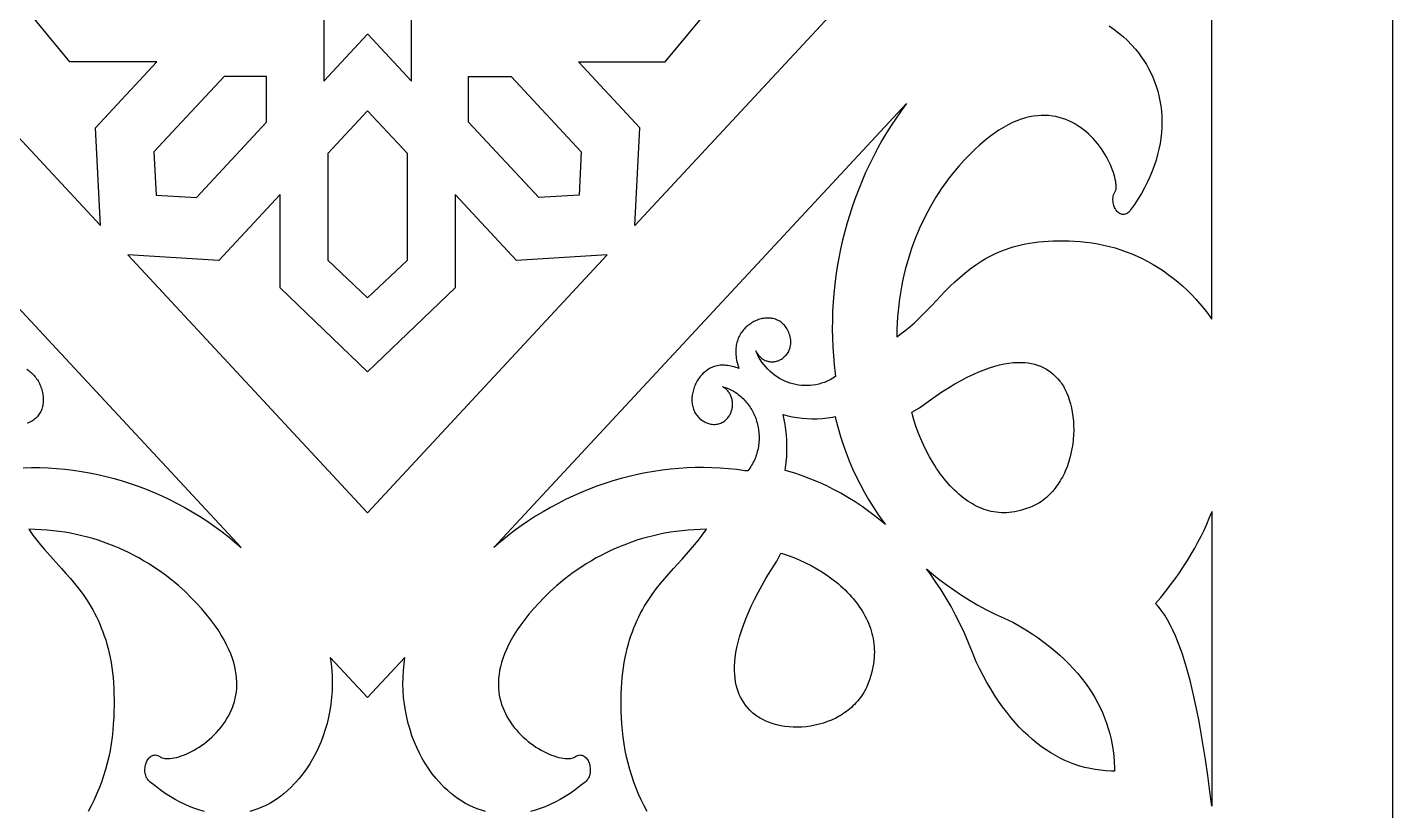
# Model space of a CAD drawing. Extents: x -170 to 170, y -482 to 482.
# Drawn here: x -56.4 to 170, y -290.5 to -160.6 of the extents above; entities that cross this region are included whole.
import ezdxf

# ---------------------------------------------------------------- set-up
doc = ezdxf.new("R2010")
doc.units = 0
doc.header["$MEASUREMENT"] = 0
doc.layers.add('LAYER_1', color=18, linetype='CONTINUOUS')

msp = doc.modelspace()

# ---------------------------------------------------------------- linework, layer by layer
at = {"layer": 'LAYER_1'}
for points in [[(170, -482.5), (170, 482.5), (-170, 482.5), (-170, -482.5)], [(-44.3, -193.47), (-45.15, -177.27), (-34.97, -166.32), (-49.37, -166.32), (-62.22, -150.83), (-49.37, -135.35), (-34.97, -135.35), (-45.15, -124.4), (-44.3, -108.2), (-83.94, -150.83)], [(44.3, -193.47), (45.15, -177.27), (34.97, -166.32), (49.37, -166.32), (62.22, -150.83), (49.37, -135.35), (34.97, -135.35), (45.15, -124.4), (44.3, -108.2), (83.94, -150.83)], [(0, -161.76), (0.01, -161.76), (0.02, -161.76), (7.26, -169.56), (7.26, -158.54), (17.51, -158.54), (10.35, -150.83), (17.51, -143.13), (7.26, -143.13), (7.26, -132.11), (0.02, -139.91), (0.01, -139.91), (0, -139.91), (-0.01, -139.91), (-0.02, -139.91), (-7.26, -132.11), (-7.26, -143.13), (-17.51, -143.13), (-10.35, -150.83), (-17.51, -158.54), (-7.26, -158.54), (-7.26, -169.56), (-0.02, -161.76), (-0.01, -161.76)], [(-35.06, -188.43), (-28.38, -188.84), (-16.75, -176.33), (-16.75, -168.75), (-23.81, -168.75), (-35.43, -181.25)], [(35.06, -188.43), (28.38, -188.84), (16.75, -176.33), (16.75, -168.75), (23.81, -168.75), (35.43, -181.25)], [(88.5, -174.45), (87.65, -175.66), (86.83, -176.89), (86.05, -178.14), (85.29, -179.41), (84.57, -180.71), (83.88, -182.02), (83.22, -183.35), (82.59, -184.69), (82, -186.05), (81.44, -187.43), (80.91, -188.82), (80.41, -190.22), (79.95, -191.64), (79.52, -193.06), (79.13, -194.5), (78.77, -195.94), (78.44, -197.39), (78.15, -198.85), (77.89, -200.31), (77.67, -201.78), (77.48, -203.26), (77.32, -204.74), (77.2, -206.22), (77.12, -207.7), (77.07, -209.18), (77.06, -210.66), (77.09, -212.14), (77.15, -213.62), (77.25, -215.09), (77.38, -216.56), (77.55, -218.02), (77.59, -218.54), (77.15, -218.82), (76.69, -219.07), (76.23, -219.29), (75.77, -219.49), (75.29, -219.65), (74.82, -219.78), (74.34, -219.89), (73.86, -219.97), (73.38, -220.02), (72.9, -220.04), (72.42, -220.04), (71.94, -220.01), (71.47, -219.95), (71, -219.87), (70.53, -219.76), (70.07, -219.62), (69.62, -219.46), (69.18, -219.28), (68.74, -219.07), (68.32, -218.83), (67.9, -218.58), (67.5, -218.3), (67.11, -217.99), (66.74, -217.67), (66.38, -217.32), (66.03, -216.94), (65.7, -216.55), (65.39, -216.13), (65.1, -215.7), (64.83, -215.24), (64.71, -215), (64.58, -214.76), (64.47, -214.51), (64.36, -214.26), (64.48, -214.48), (64.61, -214.7), (64.75, -214.91), (64.92, -215.11), (65.03, -215.23), (65.15, -215.34), (65.27, -215.44), (65.4, -215.54), (65.53, -215.62), (65.66, -215.7), (65.79, -215.78), (65.93, -215.84), (66.07, -215.9), (66.21, -215.95), (66.35, -215.99), (66.5, -216.02), (66.64, -216.05), (66.79, -216.07), (66.94, -216.08), (67.08, -216.09), (67.23, -216.08), (67.38, -216.07), (67.52, -216.05), (67.67, -216.03), (67.81, -215.99), (67.96, -215.95), (68.1, -215.9), (68.24, -215.84), (68.38, -215.78), (68.51, -215.71), (68.65, -215.63), (68.78, -215.54), (68.91, -215.44), (69.03, -215.34), (69.15, -215.23), (69.27, -215.11), (69.4, -214.98), (69.52, -214.83), (69.63, -214.68), (69.73, -214.52), (69.83, -214.35), (69.91, -214.17), (69.98, -213.99), (70.05, -213.79), (70.1, -213.59), (70.14, -213.38), (70.17, -213.16), (70.18, -212.93), (70.18, -212.7), (70.16, -212.46), (70.13, -212.21), (70.09, -211.96), (70.02, -211.69), (69.93, -211.44), (69.84, -211.21), (69.75, -210.98), (69.64, -210.77), (69.52, -210.57), (69.4, -210.38), (69.27, -210.2), (69.13, -210.03), (68.99, -209.88), (68.83, -209.73), (68.68, -209.6), (68.52, -209.48), (68.35, -209.37), (68.18, -209.27), (68, -209.18), (67.82, -209.1), (67.63, -209.03), (67.45, -208.97), (67.25, -208.92), (67.06, -208.88), (66.86, -208.86), (66.66, -208.84), (66.46, -208.83), (66.26, -208.83), (66.06, -208.84), (65.85, -208.86), (65.65, -208.88), (65.45, -208.92), (65.24, -208.97), (65.04, -209.02), (64.84, -209.08), (64.64, -209.16), (64.44, -209.24), (64.24, -209.33), (64.05, -209.42), (63.86, -209.53), (63.67, -209.64), (63.49, -209.76), (63.31, -209.89), (63.13, -210.02), (62.96, -210.16), (62.79, -210.31), (62.63, -210.47), (62.48, -210.63), (62.33, -210.8), (62.19, -210.98), (62.05, -211.17), (61.92, -211.36), (61.8, -211.55), (61.69, -211.76), (61.58, -211.96), (61.48, -212.18), (61.39, -212.4), (61.32, -212.63), (61.25, -212.86), (61.19, -213.1), (61.14, -213.34), (61.1, -213.59), (61.07, -213.84), (61.05, -214.1), (61.05, -214.36), (61.06, -214.63), (61.08, -214.9), (61.1, -215.2), (61.14, -215.5), (61.19, -215.79), (61.25, -216.08), (61.32, -216.37), (61.4, -216.66), (61.49, -216.94), (61.58, -217.21), (61.33, -217.11), (61.07, -217.01), (60.8, -216.93), (60.53, -216.86), (60.26, -216.79), (59.99, -216.74), (59.71, -216.7), (59.43, -216.67), (59.18, -216.65), (58.93, -216.64), (58.69, -216.64), (58.45, -216.66), (58.21, -216.69), (57.98, -216.73), (57.76, -216.79), (57.53, -216.85), (57.32, -216.92), (57.11, -217.01), (56.9, -217.11), (56.7, -217.21), (56.51, -217.32), (56.32, -217.45), (56.14, -217.58), (55.96, -217.72), (55.79, -217.86), (55.62, -218.02), (55.47, -218.18), (55.31, -218.34), (55.17, -218.52), (55.03, -218.7), (54.9, -218.88), (54.77, -219.07), (54.65, -219.26), (54.54, -219.46), (54.44, -219.66), (54.34, -219.87), (54.25, -220.08), (54.17, -220.29), (54.09, -220.5), (54.03, -220.72), (53.97, -220.93), (53.92, -221.15), (53.87, -221.37), (53.84, -221.59), (53.81, -221.81), (53.79, -222.03), (53.79, -222.24), (53.79, -222.46), (53.79, -222.68), (53.81, -222.89), (53.84, -223.1), (53.87, -223.31), (53.92, -223.52), (53.97, -223.72), (54.04, -223.92), (54.11, -224.11), (54.19, -224.3), (54.29, -224.49), (54.39, -224.67), (54.5, -224.84), (54.63, -225.01), (54.76, -225.17), (54.91, -225.33), (55.06, -225.48), (55.23, -225.62), (55.4, -225.75), (55.59, -225.88), (55.79, -225.99), (56, -226.1), (56.22, -226.2), (56.45, -226.28), (56.7, -226.36), (56.93, -226.41), (57.16, -226.44), (57.38, -226.46), (57.6, -226.46), (57.81, -226.44), (58.02, -226.42), (58.21, -226.37), (58.4, -226.32), (58.58, -226.25), (58.76, -226.17), (58.92, -226.08), (59.08, -225.98), (59.23, -225.86), (59.37, -225.74), (59.5, -225.61), (59.63, -225.48), (59.74, -225.35), (59.84, -225.22), (59.94, -225.09), (60.03, -224.95), (60.11, -224.81), (60.18, -224.67), (60.25, -224.52), (60.31, -224.37), (60.36, -224.22), (60.41, -224.07), (60.45, -223.92), (60.48, -223.76), (60.5, -223.6), (60.52, -223.45), (60.53, -223.29), (60.53, -223.13), (60.53, -222.97), (60.52, -222.81), (60.5, -222.66), (60.48, -222.5), (60.44, -222.34), (60.41, -222.19), (60.36, -222.04), (60.31, -221.89), (60.25, -221.74), (60.18, -221.6), (60.1, -221.46), (60.02, -221.32), (59.94, -221.18), (59.84, -221.05), (59.74, -220.92), (59.63, -220.8), (59.44, -220.62), (59.25, -220.46), (59.04, -220.32), (58.84, -220.2), (59.11, -220.28), (59.37, -220.37), (59.63, -220.46), (59.88, -220.57), (60.12, -220.68), (60.36, -220.8), (60.6, -220.92), (60.83, -221.06), (61.05, -221.2), (61.27, -221.35), (61.48, -221.5), (61.69, -221.66), (61.89, -221.83), (62.08, -222), (62.27, -222.18), (62.46, -222.37), (62.63, -222.56), (62.8, -222.76), (62.97, -222.96), (63.13, -223.16), (63.28, -223.37), (63.42, -223.59), (63.56, -223.81), (63.7, -224.03), (63.82, -224.26), (63.94, -224.49), (64.06, -224.73), (64.16, -224.97), (64.26, -225.21), (64.36, -225.45), (64.44, -225.7), (64.52, -225.95), (64.59, -226.2), (64.66, -226.46), (64.72, -226.71), (64.77, -226.97), (64.81, -227.23), (64.85, -227.49), (64.88, -227.76), (64.9, -228.02), (64.91, -228.29), (64.92, -228.55), (64.92, -228.82), (64.91, -229.09), (64.89, -229.35), (64.87, -229.62), (64.84, -229.89), (64.8, -230.15), (64.75, -230.42), (64.69, -230.68), (64.63, -230.94), (64.56, -231.21), (64.48, -231.47), (64.39, -231.72), (64.3, -231.98), (64.19, -232.24), (64.08, -232.49), (63.96, -232.74), (63.83, -232.99), (63.69, -233.23), (63.54, -233.47), (63.39, -233.71), (63.22, -233.95), (63.05, -234.18), (62.57, -234.14), (61.21, -233.95), (59.84, -233.81), (58.47, -233.7), (57.1, -233.64), (55.72, -233.61), (54.34, -233.62), (52.97, -233.67), (51.59, -233.76), (50.21, -233.89), (48.84, -234.06), (47.47, -234.26), (46.1, -234.5), (44.74, -234.78), (43.38, -235.09), (42.03, -235.44), (40.69, -235.83), (39.36, -236.26), (38.03, -236.72), (36.72, -237.22), (35.41, -237.75), (34.12, -238.32), (32.84, -238.92), (31.58, -239.56), (30.33, -240.23), (29.09, -240.94), (27.87, -241.68), (26.67, -242.46), (25.49, -243.27), (24.32, -244.12), (23.18, -245), (22.05, -245.91), (20.95, -246.85), (55.17, -210.06), (89.38, -173.26)], [(0, -205.49), (6.6, -199.25), (6.6, -181.57), (0, -174.49), (-6.6, -181.57), (-6.6, -199.25)], [(0, -241.11), (39.74, -198.37), (24.67, -199.29), (14.5, -188.34), (14.5, -203.82), (0, -217.74), (-14.5, -203.82), (-14.5, -188.34), (-24.67, -199.29), (-39.74, -198.37)], [(117.08, -228.2), (117.02, -228.97), (116.93, -229.75), (116.81, -230.52), (116.65, -231.28), (116.46, -232.03), (116.24, -232.77), (115.99, -233.49), (115.69, -234.22), (115.55, -234.53), (115.39, -234.86), (115.22, -235.19), (115.04, -235.51), (114.85, -235.83), (114.66, -236.14), (114.46, -236.44), (114.25, -236.73), (114.04, -237.02), (113.81, -237.3), (113.58, -237.57), (113.35, -237.83), (113.1, -238.08), (112.85, -238.33), (112.59, -238.57), (112.32, -238.8), (112.04, -239.02), (111.76, -239.23), (111.46, -239.44), (111.29, -239.55), (110.87, -239.76), (110.33, -240.01), (109.8, -240.23), (109.28, -240.43), (108.78, -240.59), (108.28, -240.74), (107.8, -240.85), (107.33, -240.95), (106.86, -241.02), (106.41, -241.07), (105.96, -241.1), (105.53, -241.11), (105.1, -241.1), (104.67, -241.08), (104.25, -241.03), (103.84, -240.97), (103.43, -240.89), (103.03, -240.79), (102.63, -240.68), (102.23, -240.55), (101.84, -240.4), (101.45, -240.24), (101.06, -240.06), (100.67, -239.87), (100.29, -239.65), (99.91, -239.42), (99.53, -239.18), (99.16, -238.92), (98.78, -238.64), (98.41, -238.35), (98.05, -238.04), (97.69, -237.72), (97.33, -237.38), (96.98, -237.03), (96.63, -236.66), (96.28, -236.28), (95.95, -235.89), (95.61, -235.48), (95.29, -235.07), (94.97, -234.64), (94.66, -234.2), (94.35, -233.75), (94.05, -233.29), (93.77, -232.84), (93.2, -231.86), (92.68, -230.88), (92.19, -229.87), (91.73, -228.84), (91.32, -227.8), (90.94, -226.76), (90.61, -225.72), (90.32, -224.68), (90.25, -224.41), (91.5, -223.71), (92.95, -222.64), (94.1, -221.83), (95.22, -221.08), (96.32, -220.38), (97.38, -219.75), (98.42, -219.17), (99.43, -218.64), (100.41, -218.17), (101.35, -217.75), (102.27, -217.39), (103.15, -217.08), (104, -216.82), (104.81, -216.6), (105.59, -216.43), (106.34, -216.31), (107.05, -216.22), (107.72, -216.18), (108.37, -216.18), (108.98, -216.21), (109.56, -216.27), (110.1, -216.36), (110.62, -216.49), (111.12, -216.64), (111.59, -216.82), (112.04, -217.03), (112.48, -217.26), (112.9, -217.52), (113.3, -217.82), (113.7, -218.14), (114.09, -218.5), (114.46, -218.89), (114.82, -219.31), (114.94, -219.46), (115.09, -219.68), (115.24, -219.91), (115.38, -220.14), (115.52, -220.39), (115.64, -220.62), (115.92, -221.2), (116.16, -221.78), (116.37, -222.4), (116.56, -223.05), (116.73, -223.73), (116.86, -224.43), (116.97, -225.16), (117.04, -225.9), (117.09, -226.66), (117.1, -227.42)], [(85.36, -242.63), (84.25, -241.74), (83.13, -240.88), (81.99, -240.06), (80.83, -239.29), (79.66, -238.56), (78.46, -237.87), (77.25, -237.23), (76.03, -236.62), (74.79, -236.06), (73.53, -235.54), (72.26, -235.06), (70.99, -234.63), (69.69, -234.24), (69.23, -234.11), (69.3, -233.68), (69.42, -232.74), (69.5, -231.81), (69.54, -230.89), (69.55, -229.99), (69.52, -229.09), (69.46, -228.21), (69.37, -227.35), (69.24, -226.5), (69.08, -225.67), (68.89, -224.85), (68.88, -224.81), (68.92, -224.82), (69.68, -225.03), (70.45, -225.2), (71.24, -225.33), (72.04, -225.44), (72.86, -225.5), (73.69, -225.53), (74.54, -225.52), (75.39, -225.48), (76.25, -225.39), (77.13, -225.26), (77.52, -225.18), (77.64, -225.69), (78.01, -227.08), (78.41, -228.45), (78.86, -229.81), (79.34, -231.16), (79.86, -232.5), (80.42, -233.81), (81.02, -235.12), (81.66, -236.4), (82.34, -237.67), (83.06, -238.91), (83.82, -240.14), (84.62, -241.35), (85.45, -242.53), (85.86, -243.07)], [(139.69, -287.31), (139.33, -284.69), (138.94, -282.04), (138.53, -279.38), (138.07, -276.74), (137.83, -275.44), (137.58, -274.14), (137.31, -272.86), (137.04, -271.6), (136.75, -270.36), (136.45, -269.14), (136.14, -267.95), (135.82, -266.79), (135.48, -265.66), (135.12, -264.57), (134.76, -263.51), (134.37, -262.49), (133.97, -261.52), (133.56, -260.59), (133.12, -259.72), (132.67, -258.89), (132.2, -258.12), (131.71, -257.41), (131.46, -257.07), (131.21, -256.75), (130.95, -256.45), (130.68, -256.16), (131.54, -255.14), (132.37, -254.11), (133.16, -253.09), (133.91, -252.07), (134.63, -251.05), (135.31, -250.03), (135.96, -249.02), (136.58, -248), (137.16, -246.99), (137.71, -245.98), (138.22, -244.98), (138.71, -243.98), (139.16, -242.98), (139.58, -241.99), (139.98, -241), (140, -240.93), (140, -289.75)], [(84.03, -264.7), (84, -265.17), (83.95, -265.66), (83.88, -266.16), (83.8, -266.67), (83.69, -267.19), (83.56, -267.72), (83.4, -268.27), (83.22, -268.82), (83.01, -269.39), (82.78, -269.97), (82.58, -270.42), (82.48, -270.61), (82.29, -270.93), (82.09, -271.23), (81.89, -271.53), (81.67, -271.82), (81.45, -272.1), (81.22, -272.37), (80.98, -272.64), (80.74, -272.89), (80.49, -273.14), (80.23, -273.38), (79.96, -273.61), (79.69, -273.83), (79.41, -274.05), (79.12, -274.26), (78.83, -274.46), (78.53, -274.65), (78.23, -274.83), (77.92, -275.01), (77.63, -275.16), (76.95, -275.48), (76.28, -275.75), (75.59, -275.99), (74.9, -276.19), (74.19, -276.36), (73.47, -276.49), (72.75, -276.59), (72.03, -276.65), (71.31, -276.67), (70.59, -276.66), (69.89, -276.61), (69.2, -276.53), (68.53, -276.42), (67.87, -276.27), (67.24, -276.1), (66.64, -275.89), (66.06, -275.66), (65.52, -275.4), (64.98, -275.11), (64.77, -274.98), (64.54, -274.83), (64.32, -274.67), (64.11, -274.51), (63.91, -274.35), (63.76, -274.22), (63.38, -273.84), (63.01, -273.43), (62.68, -273.02), (62.38, -272.59), (62.1, -272.15), (61.86, -271.7), (61.64, -271.23), (61.45, -270.75), (61.28, -270.24), (61.14, -269.71), (61.03, -269.15), (60.94, -268.56), (60.88, -267.94), (60.85, -267.28), (60.86, -266.59), (60.9, -265.86), (60.97, -265.1), (61.09, -264.3), (61.25, -263.46), (61.45, -262.58), (61.69, -261.67), (61.98, -260.72), (62.32, -259.74), (62.71, -258.72), (63.14, -257.67), (63.63, -256.58), (64.17, -255.47), (64.76, -254.32), (65.41, -253.14), (66.11, -251.93), (66.86, -250.7), (67.86, -249.14), (68.51, -247.8), (68.76, -247.87), (69.72, -248.18), (70.69, -248.54), (71.66, -248.95), (72.63, -249.39), (73.58, -249.88), (74.52, -250.41), (75.44, -250.97), (76.35, -251.59), (76.76, -251.88), (77.19, -252.21), (77.61, -252.53), (78.02, -252.87), (78.41, -253.21), (78.8, -253.57), (79.18, -253.92), (79.54, -254.29), (79.9, -254.65), (80.24, -255.03), (80.56, -255.41), (80.88, -255.79), (81.18, -256.18), (81.46, -256.58), (81.74, -256.97), (81.99, -257.37), (82.24, -257.78), (82.47, -258.19), (82.68, -258.6), (82.88, -259.01), (83.06, -259.42), (83.23, -259.84), (83.38, -260.26), (83.51, -260.69), (83.64, -261.11), (83.74, -261.54), (83.83, -261.98), (83.9, -262.41), (83.96, -262.86), (84, -263.31), (84.03, -263.76), (84.04, -264.23)], [(123.35, -283.96), (122.44, -283.91), (121.56, -283.82), (120.68, -283.7), (119.81, -283.54), (118.96, -283.34), (118.12, -283.11), (117.28, -282.84), (116.46, -282.53), (115.65, -282.19), (114.85, -281.81), (114.06, -281.39), (113.28, -280.94), (112.51, -280.44), (111.74, -279.91), (110.99, -279.34), (110.25, -278.73), (109.52, -278.07), (108.79, -277.38), (108.08, -276.65), (107.37, -275.87), (106.68, -275.05), (105.99, -274.19), (105.31, -273.29), (104.65, -272.34), (103.99, -271.35), (103.35, -270.32), (102.71, -269.25), (102.09, -268.12), (101.47, -266.96), (100.9, -265.81), (100.31, -264.26), (99.66, -262.66), (98.98, -261.1), (98.27, -259.58), (97.52, -258.1), (96.75, -256.66), (95.94, -255.27), (95.11, -253.91), (94.25, -252.6), (93.36, -251.32), (92.68, -250.41), (93.53, -251.14), (94.71, -252.1), (95.94, -253.02), (97.2, -253.92), (98.49, -254.78), (99.83, -255.62), (101.2, -256.42), (102.62, -257.19), (104.07, -257.92), (105.55, -258.62), (107, -259.25), (108.07, -259.87), (109.15, -260.53), (110.19, -261.2), (111.2, -261.88), (112.16, -262.58), (113.07, -263.28), (113.95, -264), (114.79, -264.73), (115.59, -265.46), (116.35, -266.21), (117.07, -266.97), (117.76, -267.74), (118.4, -268.52), (119.01, -269.31), (119.58, -270.1), (120.11, -270.91), (120.61, -271.73), (121.07, -272.56), (121.49, -273.4), (121.88, -274.25), (122.23, -275.11), (122.55, -275.99), (122.83, -276.87), (123.08, -277.77), (123.3, -278.67), (123.48, -279.59), (123.63, -280.52), (123.75, -281.47), (123.83, -282.42), (123.88, -283.39), (123.89, -283.97)]]:
    msp.add_lwpolyline(points, close=True, dxfattribs=at)
for points in [[(122.99, -160.4), (123.78, -160.93), (124.54, -161.51), (125.28, -162.12), (126, -162.79), (127.37, -164.25), (127.86, -164.87), (128.31, -165.49), (128.74, -166.12), (129.15, -166.78), (129.53, -167.46), (129.89, -168.16), (130.22, -168.89), (130.52, -169.63), (130.79, -170.4), (131.03, -171.19), (131.23, -171.99), (131.41, -172.82), (131.54, -173.66), (131.64, -174.52), (131.71, -175.39), (131.73, -176.27), (131.71, -177.17), (131.66, -178.07), (131.56, -178.98), (131.42, -179.89), (131.24, -180.81), (131.02, -181.73), (130.76, -182.65), (130.46, -183.57), (130.12, -184.49), (129.73, -185.41), (129.3, -186.33), (128.83, -187.26), (128.32, -188.18), (127.76, -189.09), (127.16, -190.01), (126.54, -190.9), (126.4, -191.09), (126.25, -191.25), (126.1, -191.38), (125.94, -191.48), (125.79, -191.56), (125.63, -191.62), (125.47, -191.64), (125.31, -191.65), (125.16, -191.64), (125.01, -191.6), (124.86, -191.54), (124.71, -191.47), (124.57, -191.38), (124.44, -191.27), (124.31, -191.15), (124.2, -191.01), (124.08, -190.86), (123.98, -190.69), (123.89, -190.52), (123.81, -190.34), (123.74, -190.14), (123.69, -189.94), (123.65, -189.73), (123.62, -189.52), (123.61, -189.3), (123.61, -189.08), (123.63, -188.85), (123.67, -188.63), (123.72, -188.4), (123.8, -188.17), (123.9, -187.95), (124.01, -187.73), (124.09, -187.6), (124.09, -187.59), (124.1, -187.55), (124.12, -187.48), (124.14, -187.36), (124.15, -187.2), (124.15, -186.99), (124.14, -186.75), (124.11, -186.47), (124.07, -186.16), (124, -185.83), (123.92, -185.47), (123.82, -185.09), (123.69, -184.69), (123.55, -184.28), (123.38, -183.85), (123.2, -183.42), (123, -182.98), (122.77, -182.54), (122.53, -182.09), (122.27, -181.65), (121.99, -181.2), (121.69, -180.76), (121.38, -180.32), (121.04, -179.9), (120.69, -179.48), (120.33, -179.07), (119.94, -178.67), (119.54, -178.29), (119.13, -177.92), (118.69, -177.57), (118.25, -177.24), (117.78, -176.93), (117.31, -176.64), (116.81, -176.37), (116.31, -176.13), (115.79, -175.91), (115.25, -175.72), (114.7, -175.56), (114.13, -175.43), (113.56, -175.33), (112.96, -175.26), (112.35, -175.23), (111.73, -175.23), (111.1, -175.28), (110.44, -175.36), (109.78, -175.48), (109.1, -175.65), (108.4, -175.86), (107.69, -176.12), (106.96, -176.43), (106.22, -176.79), (105.47, -177.21), (104.7, -177.68), (103.92, -178.2), (103.12, -178.79), (102.31, -179.43), (101.48, -180.14), (100.65, -180.91), (99.8, -181.75), (98.93, -182.66), (98.06, -183.64), (97.17, -184.69), (96.28, -185.79), (95.77, -186.5), (95.25, -187.25), (94.75, -188), (94.26, -188.77), (93.79, -189.56), (93.33, -190.35), (92.89, -191.16), (92.46, -191.97), (92.06, -192.8), (91.66, -193.65), (91.29, -194.5), (90.93, -195.36), (90.59, -196.24), (90.27, -197.13), (89.96, -198.03), (89.68, -198.94), (89.41, -199.86), (89.16, -200.79), (88.93, -201.73), (88.72, -202.69), (88.53, -203.65), (88.36, -204.63), (88.21, -205.62), (88.08, -206.62), (87.97, -207.63), (87.89, -208.65), (87.82, -209.68), (87.78, -210.73), (87.76, -211.79), (87.76, -211.94), (87.88, -211.86), (88.29, -211.57), (89.12, -210.94), (89.91, -210.29), (90.67, -209.61), (91.42, -208.91), (92.14, -208.19), (93.6, -206.69), (95.05, -205.16), (95.8, -204.38), (96.57, -203.61), (97.36, -202.84), (98.19, -202.09), (99.05, -201.36), (99.94, -200.65), (100.88, -199.98), (101.38, -199.65), (101.88, -199.33), (102.4, -199.02), (102.93, -198.73), (103.47, -198.45), (104.03, -198.18), (104.6, -197.92), (105.19, -197.68), (105.8, -197.45), (106.42, -197.24), (107.06, -197.04), (107.72, -196.86), (108.4, -196.69), (109.09, -196.54), (109.81, -196.41), (110.55, -196.3), (111.3, -196.21), (112.08, -196.13), (112.88, -196.07), (113.71, -196.04), (114.55, -196.02), (115.42, -196.02), (116.32, -196.05), (117.24, -196.09), (118.19, -196.16), (119.16, -196.25), (120.13, -196.37), (121.1, -196.53), (122.06, -196.72), (123.02, -196.94), (123.96, -197.2), (124.9, -197.5), (125.82, -197.83), (126.74, -198.19), (127.64, -198.58), (128.54, -199.01), (129.42, -199.47), (130.28, -199.95), (131.13, -200.47), (131.97, -201.02), (132.79, -201.6), (133.6, -202.21), (134.38, -202.85), (135.15, -203.51), (135.9, -204.21), (136.63, -204.93), (137.34, -205.68), (138.03, -206.46), (138.69, -207.26), (139.33, -208.09), (139.95, -208.95), (140, -209.02), (140, -92.65)], [(-57.1, -233.64), (-55.72, -233.61), (-54.34, -233.62), (-52.97, -233.67), (-51.59, -233.76), (-50.21, -233.89), (-48.84, -234.06), (-47.47, -234.26), (-46.1, -234.5), (-44.74, -234.78), (-43.38, -235.09), (-42.03, -235.44), (-40.69, -235.83), (-39.36, -236.26), (-38.03, -236.72), (-36.72, -237.22), (-35.41, -237.75), (-34.12, -238.32), (-32.84, -238.92), (-31.58, -239.56), (-30.33, -240.23), (-29.09, -240.94), (-27.87, -241.68), (-26.67, -242.46), (-25.49, -243.27), (-24.32, -244.12), (-23.18, -245), (-22.05, -245.91), (-20.95, -246.85), (-55.17, -210.06), (-89.38, -173.26)], [(-56.51, -217.32), (-56.32, -217.45), (-56.14, -217.58), (-55.96, -217.72), (-55.79, -217.86), (-55.62, -218.02), (-55.47, -218.18), (-55.31, -218.34), (-55.17, -218.52), (-55.03, -218.7), (-54.9, -218.88), (-54.77, -219.07), (-54.65, -219.26), (-54.54, -219.46), (-54.44, -219.66), (-54.34, -219.87), (-54.25, -220.08), (-54.17, -220.29), (-54.09, -220.5), (-54.03, -220.72), (-53.97, -220.93), (-53.92, -221.15), (-53.87, -221.37), (-53.84, -221.59), (-53.81, -221.81), (-53.79, -222.03), (-53.79, -222.24), (-53.79, -222.46), (-53.79, -222.68), (-53.81, -222.89), (-53.84, -223.1), (-53.87, -223.31), (-53.92, -223.52), (-53.97, -223.72), (-54.04, -223.92), (-54.11, -224.11), (-54.19, -224.3), (-54.29, -224.49), (-54.39, -224.67), (-54.5, -224.84), (-54.63, -225.01), (-54.76, -225.17), (-54.91, -225.33), (-55.06, -225.48), (-55.23, -225.62), (-55.4, -225.75), (-55.59, -225.88), (-55.79, -225.99), (-56, -226.1), (-56.22, -226.2), (-56.45, -226.28)], [(-27.04, -290.65), (-27.83, -290.43), (-28.64, -290.17), (-29.45, -289.86), (-30.26, -289.51), (-31.08, -289.11), (-31.91, -288.67), (-32.74, -288.18), (-33.57, -287.64), (-34.41, -287.05), (-35.25, -286.42), (-36.07, -285.76), (-36.23, -285.6), (-36.38, -285.44), (-36.51, -285.27), (-36.62, -285.08), (-36.72, -284.89), (-36.79, -284.68), (-36.85, -284.48), (-36.89, -284.27), (-36.92, -284.05), (-36.93, -283.83), (-36.93, -283.62), (-36.91, -283.4), (-36.88, -283.19), (-36.84, -282.98), (-36.79, -282.78), (-36.72, -282.58), (-36.64, -282.39), (-36.55, -282.21), (-36.45, -282.05), (-36.34, -281.89), (-36.23, -281.75), (-36.1, -281.63), (-35.97, -281.52), (-35.82, -281.43), (-35.67, -281.36), (-35.52, -281.31), (-35.36, -281.29), (-35.19, -281.28), (-35.02, -281.31), (-34.84, -281.36), (-34.66, -281.44), (-34.48, -281.55), (-34.32, -281.65), (-34.22, -281.71), (-34.07, -281.76), (-33.87, -281.81), (-33.65, -281.85), (-33.39, -281.87), (-33.1, -281.87), (-32.78, -281.86), (-32.44, -281.82), (-32.09, -281.76), (-31.71, -281.67), (-31.32, -281.57), (-30.92, -281.44), (-30.51, -281.29), (-30.09, -281.12), (-29.66, -280.93), (-29.23, -280.72), (-28.79, -280.49), (-28.35, -280.23), (-27.92, -279.96), (-27.49, -279.67), (-27.06, -279.36), (-26.64, -279.03), (-26.22, -278.68), (-25.82, -278.31), (-25.42, -277.93), (-25.04, -277.54), (-24.67, -277.13), (-24.32, -276.7), (-23.99, -276.26), (-23.67, -275.81), (-23.38, -275.35), (-23.1, -274.88), (-22.85, -274.4), (-22.62, -273.91), (-22.41, -273.41), (-22.23, -272.91), (-22.08, -272.4), (-21.94, -271.88), (-21.84, -271.35), (-21.76, -270.81), (-21.71, -270.27), (-21.68, -269.71), (-21.68, -269.13), (-21.72, -268.54), (-21.79, -267.93), (-21.89, -267.29), (-22.03, -266.64), (-22.21, -265.96), (-22.43, -265.26), (-22.7, -264.53), (-23.01, -263.78), (-23.38, -263.01), (-23.8, -262.21), (-24.27, -261.39), (-24.8, -260.55), (-25.39, -259.7), (-26.05, -258.82), (-26.76, -257.92), (-27.54, -257.01), (-28.38, -256.08), (-29.29, -255.14), (-30.27, -254.18), (-31.31, -253.22), (-31.97, -252.66), (-32.67, -252.1), (-33.38, -251.55), (-34.11, -251.02), (-34.85, -250.51), (-35.6, -250.01), (-36.36, -249.52), (-37.14, -249.06), (-37.93, -248.61), (-38.73, -248.18), (-39.54, -247.76), (-40.36, -247.37), (-41.2, -246.99), (-42.05, -246.64), (-42.91, -246.3), (-43.78, -245.98), (-44.67, -245.68), (-45.56, -245.41), (-46.47, -245.15), (-47.39, -244.92), (-48.32, -244.71), (-49.26, -244.52), (-50.22, -244.35), (-51.18, -244.21), (-52.16, -244.09), (-53.14, -243.99), (-54.14, -243.92), (-55.15, -243.87), (-56.17, -243.85), (-56.21, -243.85), (-56.1, -244), (-55.51, -244.84), (-54.88, -245.65), (-54.23, -246.45), (-53.57, -247.23), (-52.17, -248.79), (-50.74, -250.35), (-50.02, -251.16), (-49.3, -251.99), (-48.59, -252.85), (-47.88, -253.74), (-47.2, -254.67), (-46.53, -255.65), (-45.89, -256.68), (-45.57, -257.23), (-45.27, -257.79), (-44.97, -258.36), (-44.69, -258.95), (-44.42, -259.56), (-44.16, -260.19), (-43.91, -260.84), (-43.67, -261.51), (-43.44, -262.19), (-43.24, -262.9), (-43.04, -263.63), (-42.86, -264.38), (-42.7, -265.14), (-42.55, -265.94), (-42.43, -266.75), (-42.32, -267.58), (-42.22, -268.44), (-42.15, -269.32), (-42.09, -270.22), (-42.06, -271.14), (-42.04, -272.09), (-42.04, -273.07), (-42.07, -274.07), (-42.11, -275.09), (-42.18, -276.14), (-42.27, -277.23), (-42.38, -278.33), (-42.53, -279.42), (-42.72, -280.51), (-42.94, -281.59), (-43.19, -282.65), (-43.48, -283.7), (-43.8, -284.74), (-44.15, -285.76), (-44.53, -286.77), (-44.94, -287.77), (-45.37, -288.74), (-45.84, -289.7), (-46.34, -290.64)], [(46.34, -290.64), (45.84, -289.7), (45.37, -288.74), (44.94, -287.77), (44.53, -286.77), (44.15, -285.76), (43.8, -284.74), (43.48, -283.7), (43.19, -282.65), (42.94, -281.59), (42.72, -280.51), (42.53, -279.42), (42.38, -278.33), (42.27, -277.23), (42.18, -276.14), (42.11, -275.09), (42.07, -274.07), (42.04, -273.07), (42.04, -272.09), (42.06, -271.14), (42.09, -270.22), (42.15, -269.32), (42.22, -268.44), (42.32, -267.58), (42.43, -266.75), (42.55, -265.94), (42.7, -265.14), (42.86, -264.38), (43.04, -263.63), (43.24, -262.9), (43.44, -262.19), (43.67, -261.51), (43.91, -260.84), (44.16, -260.19), (44.42, -259.56), (44.69, -258.95), (44.97, -258.36), (45.27, -257.79), (45.57, -257.23), (45.89, -256.68), (46.53, -255.65), (47.2, -254.67), (47.88, -253.74), (48.59, -252.85), (49.3, -251.99), (50.02, -251.16), (50.74, -250.35), (52.17, -248.79), (53.57, -247.23), (54.23, -246.45), (54.88, -245.65), (55.51, -244.84), (56.1, -244), (56.21, -243.85), (56.17, -243.85), (55.15, -243.87), (54.14, -243.92), (53.14, -243.99), (52.16, -244.09), (51.18, -244.21), (50.22, -244.35), (49.26, -244.52), (48.32, -244.71), (47.39, -244.92), (46.47, -245.15), (45.56, -245.41), (44.67, -245.68), (43.78, -245.98), (42.91, -246.3), (42.05, -246.64), (41.2, -246.99), (40.36, -247.37), (39.54, -247.76), (38.73, -248.18), (37.93, -248.61), (37.14, -249.06), (36.36, -249.52), (35.6, -250.01), (34.85, -250.51), (34.11, -251.02), (33.38, -251.55), (32.67, -252.1), (31.97, -252.66), (31.31, -253.22), (30.27, -254.18), (29.29, -255.14), (28.38, -256.08), (27.54, -257.01), (26.76, -257.92), (26.05, -258.82), (25.39, -259.7), (24.8, -260.55), (24.27, -261.39), (23.8, -262.21), (23.38, -263.01), (23.01, -263.78), (22.7, -264.53), (22.43, -265.26), (22.21, -265.96), (22.03, -266.64), (21.89, -267.29), (21.79, -267.93), (21.72, -268.54), (21.68, -269.13), (21.68, -269.71), (21.71, -270.27), (21.76, -270.81), (21.84, -271.35), (21.94, -271.88), (22.08, -272.4), (22.23, -272.91), (22.41, -273.41), (22.62, -273.91), (22.85, -274.4), (23.1, -274.88), (23.38, -275.35), (23.67, -275.81), (23.99, -276.26), (24.32, -276.7), (24.67, -277.13), (25.04, -277.54), (25.42, -277.93), (25.82, -278.31), (26.22, -278.68), (26.64, -279.03), (27.06, -279.36), (27.49, -279.67), (27.92, -279.96), (28.35, -280.23), (28.79, -280.49), (29.23, -280.72), (29.66, -280.93), (30.09, -281.12), (30.51, -281.29), (30.92, -281.44), (31.32, -281.57), (31.71, -281.67), (32.09, -281.76), (32.44, -281.82), (32.78, -281.86), (33.1, -281.87), (33.39, -281.87), (33.65, -281.85), (33.87, -281.81), (34.07, -281.76), (34.22, -281.71), (34.32, -281.65), (34.48, -281.55), (34.66, -281.44), (34.84, -281.36), (35.02, -281.31), (35.19, -281.28), (35.36, -281.29), (35.52, -281.31), (35.67, -281.36), (35.82, -281.43), (35.97, -281.52), (36.1, -281.63), (36.23, -281.75), (36.34, -281.89), (36.45, -282.05), (36.55, -282.21), (36.64, -282.39), (36.72, -282.58), (36.79, -282.78), (36.84, -282.98), (36.88, -283.19), (36.91, -283.4), (36.93, -283.62), (36.93, -283.83), (36.92, -284.05), (36.89, -284.27), (36.85, -284.48), (36.79, -284.68), (36.72, -284.89), (36.62, -285.08), (36.51, -285.27), (36.38, -285.44), (36.23, -285.6), (36.07, -285.76), (35.25, -286.42), (34.41, -287.05), (33.57, -287.64), (32.74, -288.18), (31.91, -288.67), (31.08, -289.11), (30.26, -289.51), (29.45, -289.86), (28.64, -290.17), (27.83, -290.43), (27.04, -290.65)], [(19.55, -290.65), (18.86, -290.44), (18.19, -290.2), (17.52, -289.93), (16.87, -289.63), (16.23, -289.3), (15.61, -288.93), (15.01, -288.54), (14.41, -288.12), (13.84, -287.67), (13.28, -287.19), (12.71, -286.66), (11.35, -285.19), (10.72, -284.4), (10.14, -283.59), (9.59, -282.75), (9.07, -281.87), (8.59, -280.97), (8.14, -280.03), (7.73, -279.07), (7.36, -278.08), (7.03, -277.07), (6.73, -276.04), (6.48, -274.99), (6.27, -273.92), (6.1, -272.84), (5.97, -271.74), (5.89, -270.64), (5.86, -269.52), (5.87, -268.4), (5.93, -267.27), (6.04, -266.15), (6.19, -265.1), (0, -271.76), (-6.19, -265.1), (-6.04, -266.15), (-5.93, -267.27), (-5.87, -268.4), (-5.86, -269.52), (-5.89, -270.64), (-5.97, -271.74), (-6.1, -272.84), (-6.27, -273.92), (-6.48, -274.99), (-6.73, -276.04), (-7.03, -277.07), (-7.36, -278.08), (-7.73, -279.07), (-8.14, -280.03), (-8.59, -280.97), (-9.07, -281.87), (-9.59, -282.75), (-10.14, -283.59), (-10.72, -284.4), (-11.35, -285.19), (-12.71, -286.66), (-13.28, -287.19), (-13.84, -287.67), (-14.41, -288.12), (-15.01, -288.54), (-15.61, -288.93), (-16.23, -289.3), (-16.87, -289.63), (-17.52, -289.93), (-18.19, -290.2), (-18.86, -290.44), (-19.55, -290.65)]]:
    msp.add_lwpolyline(points, dxfattribs=at)

doc.saveas('drawing.dxf')
